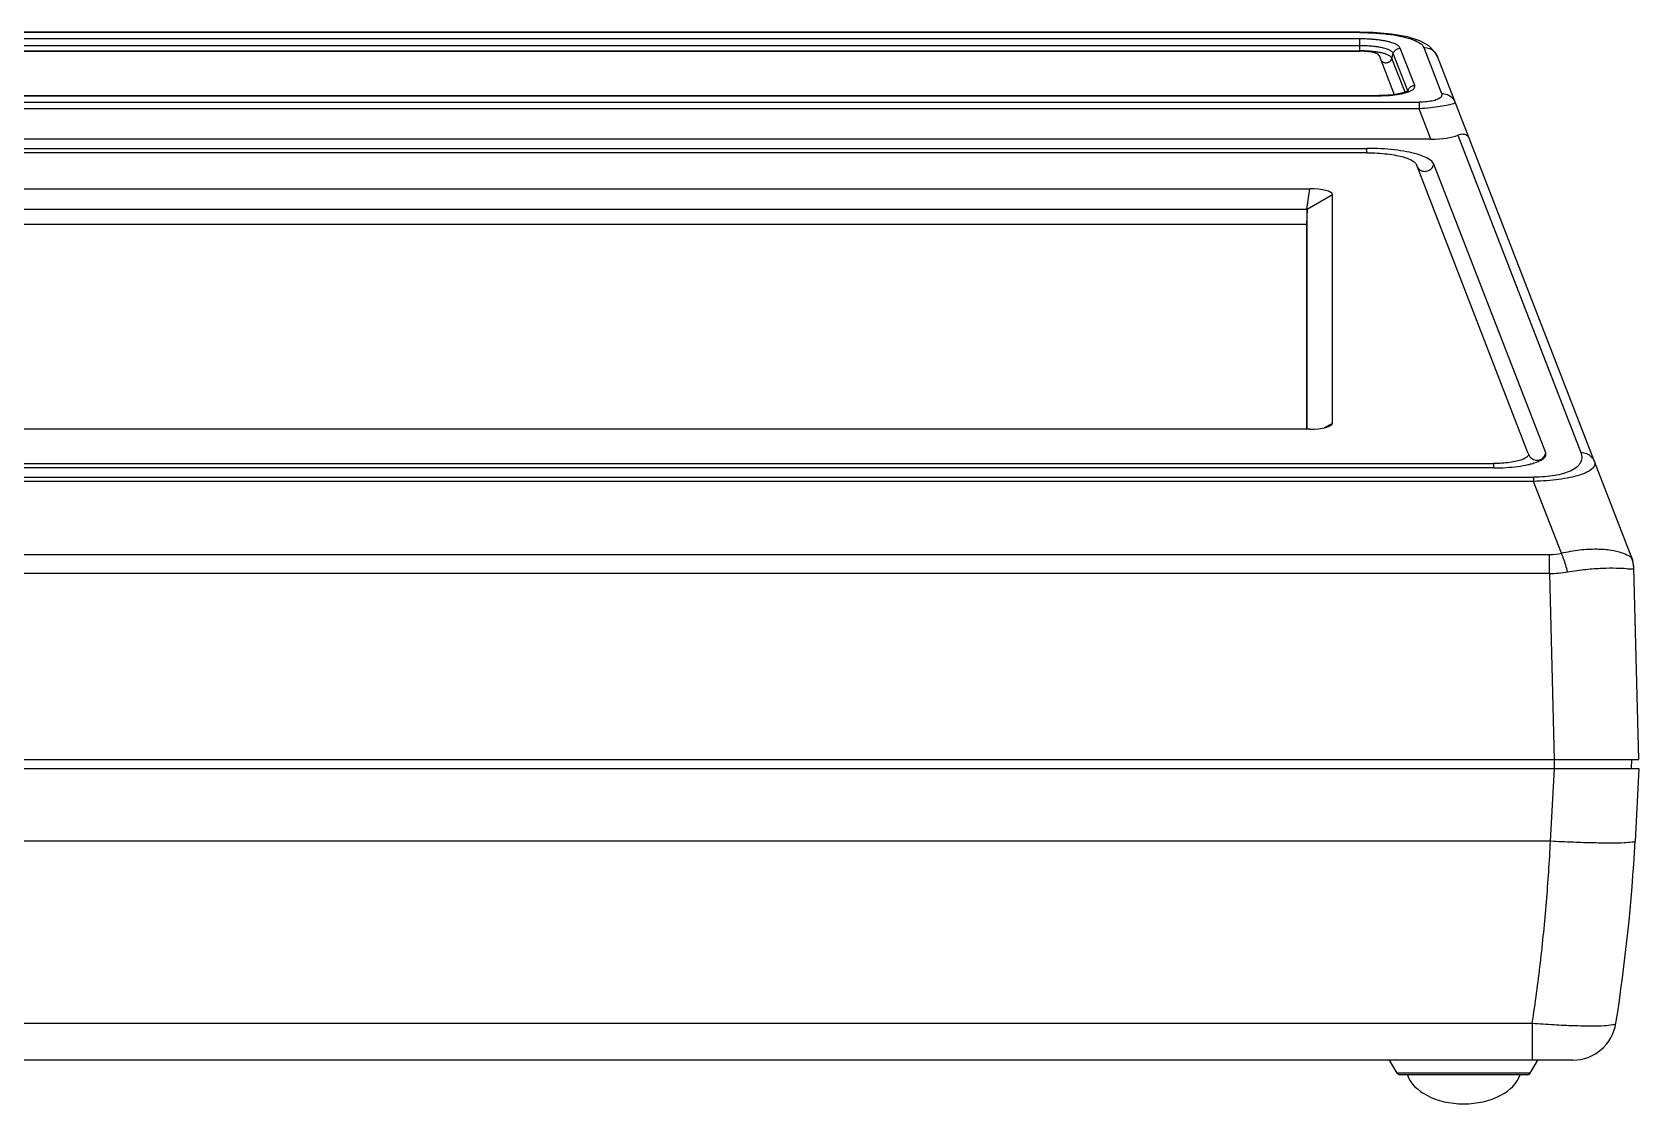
# Model space of a CAD drawing. Header units: inches. Extents: x -219 to 252, y -99 to 210.
# Drawn here: x -161 to -102.7, y 42.2 to 81.1 of the extents above; entities that cross this region are included whole.
import ezdxf

# ---------------------------------------------------------------- set-up
doc = ezdxf.new("R2010")
doc.units = ezdxf.units.IN
doc.header["$MEASUREMENT"] = 0
doc.layers.add('02___PRT_ALL_AXES', color=7, linetype='Continuous')

# ---------------------------------------------------------------- blocks, each defined once
blk = doc.blocks.new('block 1625')
at = {"color": 7, "lineweight": 25, "true_color": 0xffffff}
blk.add_lwpolyline([(-106.638, 43.285), (-106.691, 43.271)], dxfattribs=at)
blk = doc.blocks.new('block 1628')
at = {"color": 7, "lineweight": 25, "true_color": 0xffffff}
blk.add_lwpolyline([(-106.691, 43.271), (-111.334, 43.271)], dxfattribs=at)
blk = doc.blocks.new('block 1630')
at = {"color": 7, "lineweight": 25, "true_color": 0xffffff}
blk.add_lwpolyline([(-106.599, 43.324), (-111.426, 43.324)], dxfattribs=at)
blk = doc.blocks.new('block 1632')
at = {"color": 7, "lineweight": 25, "true_color": 0xffffff}
blk.add_lwpolyline([(-105.06, 43.8), (-105.059, 43.8)], dxfattribs=at)
blk = doc.blocks.new('block 1633')
at = {"color": 7, "lineweight": 25, "true_color": 0xffffff}
blk.add_lwpolyline([(-105.059, 43.8), (-206.162, 43.8)], dxfattribs=at)
blk = doc.blocks.new('block 1634')
at = {"color": 7, "lineweight": 25, "true_color": 0xffffff}
blk.add_lwpolyline([(-204.697, 45.141), (-106.524, 45.141)], dxfattribs=at)
blk = doc.blocks.new('block 1637')
at = {"color": 7, "lineweight": 25, "true_color": 0xffffff}
blk.add_lwpolyline([(-105.864, 51.743), (-205.357, 51.743)], dxfattribs=at)
blk = doc.blocks.new('block 1640')
at = {"color": 7, "lineweight": 25, "true_color": 0xffffff}
blk.add_lwpolyline([(-208.563, 54.391), (-102.658, 54.391)], dxfattribs=at)
blk = doc.blocks.new('block 1641')
at = {"color": 7, "lineweight": 25, "true_color": 0xffffff}
blk.add_lwpolyline([(-208.563, 54.708), (-102.658, 54.708)], dxfattribs=at)
blk = doc.blocks.new('block 1642')
at = {"color": 7, "lineweight": 25, "true_color": 0xffffff}
blk.add_lwpolyline([(-105.905, 61.463), (-205.316, 61.463)], dxfattribs=at)
blk = doc.blocks.new('block 1643')
at = {"color": 7, "lineweight": 25, "true_color": 0xffffff}
blk.add_lwpolyline([(-111.108, 78.943), (-111.303, 78.888), (-111.59, 78.841)], dxfattribs=at)
blk = doc.blocks.new('block 1644')
at = {"color": 7, "lineweight": 25, "true_color": 0xffffff}
blk.add_lwpolyline([(-205.316, 62.148), (-105.905, 62.148)], dxfattribs=at)
blk = doc.blocks.new('block 1645')
at = {"color": 7, "lineweight": 25, "true_color": 0xffffff}
blk.add_lwpolyline([(-106.48, 64.805), (-204.741, 64.805)], dxfattribs=at)
blk = doc.blocks.new('block 1646')
at = {"color": 7, "lineweight": 25, "true_color": 0xffffff}
blk.add_lwpolyline([(-204.741, 64.96), (-106.48, 64.96)], dxfattribs=at)
blk = doc.blocks.new('block 1647')
at = {"color": 7, "lineweight": 25, "true_color": 0xffffff}
blk.add_lwpolyline([(-107.933, 65.295), (-203.288, 65.295)], dxfattribs=at)
blk = doc.blocks.new('block 1648')
at = {"color": 7, "lineweight": 25, "true_color": 0xffffff}
blk.add_lwpolyline([(-203.288, 65.456), (-107.933, 65.456)], dxfattribs=at)
blk = doc.blocks.new('block 1649')
at = {"color": 7, "lineweight": 25, "true_color": 0xffffff}
blk.add_lwpolyline([(-114.599, 66.704), (-196.622, 66.704)], dxfattribs=at)
blk = doc.blocks.new('block 1651')
at = {"color": 7, "lineweight": 25, "true_color": 0xffffff}
blk.add_lwpolyline([(-111.59, 78.841), (-111.946, 78.816)], dxfattribs=at)
blk = doc.blocks.new('block 1652')
at = {"color": 7, "lineweight": 25, "true_color": 0xffffff}
blk.add_lwpolyline([(-114.714, 74.133), (-196.507, 74.133)], dxfattribs=at)
blk = doc.blocks.new('block 1653')
at = {"color": 7, "lineweight": 25, "true_color": 0xffffff}
blk.add_lwpolyline([(-196.526, 74.685), (-114.696, 74.685)], dxfattribs=at)
blk = doc.blocks.new('block 1654')
at = {"color": 7, "lineweight": 25, "true_color": 0xffffff}
blk.add_lwpolyline([(-196.622, 75.43), (-114.599, 75.43)], dxfattribs=at)
blk = doc.blocks.new('block 1655')
at = {"color": 7, "lineweight": 25, "true_color": 0xffffff}
blk.add_lwpolyline([(-112.523, 76.734), (-198.698, 76.734)], dxfattribs=at)
blk = doc.blocks.new('block 1656')
at = {"color": 7, "lineweight": 25, "true_color": 0xffffff}
blk.add_lwpolyline([(-198.698, 76.895), (-112.523, 76.895)], dxfattribs=at)
blk = doc.blocks.new('block 1658')
at = {"color": 7, "lineweight": 25, "true_color": 0xffffff}
blk.add_lwpolyline([(-111.015, 78.989), (-111.02, 78.986), (-111.108, 78.943)], dxfattribs=at)
blk = doc.blocks.new('block 1659')
at = {"color": 7, "lineweight": 25, "true_color": 0xffffff}
blk.add_lwpolyline([(-114.696, 74.683), (-113.778, 75.222)], dxfattribs=at)
blk = doc.blocks.new('block 1660')
at = {"color": 7, "lineweight": 25, "true_color": 0xffffff}
blk.add_lwpolyline([(-111.946, 78.816), (-112.097, 78.813)], dxfattribs=at)
blk = doc.blocks.new('block 1661')
at = {"color": 7, "lineweight": 25, "true_color": 0xffffff}
blk.add_lwpolyline([(-110.2, 77.23), (-201.021, 77.23)], dxfattribs=at)
blk = doc.blocks.new('block 1662')
at = {"color": 7, "lineweight": 25, "true_color": 0xffffff}
blk.add_lwpolyline([(-110.625, 78.328), (-200.596, 78.328)], dxfattribs=at)
blk = doc.blocks.new('block 1663')
at = {"color": 7, "lineweight": 25, "true_color": 0xffffff}
blk.add_lwpolyline([(-200.596, 78.575), (-110.625, 78.575)], dxfattribs=at)
blk = doc.blocks.new('block 1664')
at = {"color": 7, "lineweight": 25, "true_color": 0xffffff}
blk.add_lwpolyline([(-199.124, 78.805), (-112.097, 78.805)], dxfattribs=at)
blk = doc.blocks.new('block 1665')
at = {"color": 7, "lineweight": 25, "true_color": 0xffffff}
blk.add_lwpolyline([(-199.124, 78.813), (-112.097, 78.813)], dxfattribs=at)
blk = doc.blocks.new('block 1666')
at = {"color": 7, "lineweight": 25, "true_color": 0xffffff}
blk.add_lwpolyline([(-198.442, 80.42), (-112.779, 80.42)], dxfattribs=at)
blk = doc.blocks.new('block 1667')
at = {"color": 7, "lineweight": 25, "true_color": 0xffffff}
blk.add_lwpolyline([(-198.442, 80.433), (-112.779, 80.433)], dxfattribs=at)
blk = doc.blocks.new('block 1668')
at = {"color": 7, "lineweight": 25, "true_color": 0xffffff}
blk.add_lwpolyline([(-112.779, 80.619), (-198.442, 80.619)], dxfattribs=at)
blk = doc.blocks.new('block 1669')
at = {"color": 7, "lineweight": 25, "true_color": 0xffffff}
blk.add_lwpolyline([(-112.779, 80.869), (-198.442, 80.869)], dxfattribs=at)
blk = doc.blocks.new('block 1671')
at = {"color": 7, "lineweight": 25, "true_color": 0xffffff}
blk.add_lwpolyline([(-111.426, 43.324), (-111.387, 43.285)], dxfattribs=at)
blk = doc.blocks.new('block 1672')
at = {"color": 7, "lineweight": 25, "true_color": 0xffffff}
blk.add_lwpolyline([(-113.778, 66.911), (-114.077, 66.753)], dxfattribs=at)
blk = doc.blocks.new('block 1674')
at = {"color": 7, "lineweight": 25, "true_color": 0xffffff}
blk.add_lwpolyline([(-112.779, 81.098), (-198.442, 81.098)], dxfattribs=at)
blk = doc.blocks.new('block 1675')
at = {"color": 7, "lineweight": 25, "true_color": 0xffffff}
blk.add_lwpolyline([(-112.779, 81.115), (-198.442, 81.115)], dxfattribs=at)
blk = doc.blocks.new('block 1676')
at = {"color": 7, "lineweight": 25, "true_color": 0xffffff}
blk.add_lwpolyline([(-111.426, 43.324), (-111.701, 43.8)], dxfattribs=at)
blk = doc.blocks.new('block 1677')
at = {"color": 7, "lineweight": 25, "true_color": 0xffffff}
blk.add_lwpolyline([(-110.6, 80.797), (-111.048, 80.94), (-111.63, 81.046), (-112.301, 81.104), (-112.779, 81.115)], dxfattribs=at)
blk = doc.blocks.new('block 1678')
at = {"color": 7, "lineweight": 25, "true_color": 0xffffff}
blk.add_lwpolyline([(-111.62, 80.163), (-111.569, 80.337)], dxfattribs=at)
blk = doc.blocks.new('block 1679')
at = {"color": 7, "lineweight": 25, "true_color": 0xffffff}
blk.add_lwpolyline([(-110.277, 80.619), (-110.6, 80.797)], dxfattribs=at)
blk = doc.blocks.new('block 1680')
at = {"color": 7, "lineweight": 25, "true_color": 0xffffff}
blk.add_lwpolyline([(-114.714, 74.133), (-114.714, 66.704)], dxfattribs=at)
blk = doc.blocks.new('block 1681')
at = {"color": 7, "lineweight": 25, "true_color": 0xffffff}
blk.add_lwpolyline([(-114.696, 66.704), (-114.696, 74.683)], dxfattribs=at)
blk = doc.blocks.new('block 1682')
at = {"color": 7, "lineweight": 25, "true_color": 0xffffff}
blk.add_lwpolyline([(-113.778, 66.911), (-113.778, 75.222)], dxfattribs=at)
blk = doc.blocks.new('block 1683')
at = {"color": 7, "lineweight": 25, "true_color": 0xffffff}
blk.add_lwpolyline([(-114.696, 74.685), (-114.714, 74.133)], dxfattribs=at)
blk = doc.blocks.new('block 1684')
at = {"color": 7, "lineweight": 25, "true_color": 0xffffff}
blk.add_lwpolyline([(-114.704, 74.685), (-114.599, 75.43)], dxfattribs=at)
blk = doc.blocks.new('block 1685')
at = {"color": 7, "lineweight": 25, "true_color": 0xffffff}
blk.add_lwpolyline([(-112.779, 80.433), (-112.779, 80.619)], dxfattribs=at)
blk = doc.blocks.new('block 1686')
at = {"color": 7, "lineweight": 25, "true_color": 0xffffff}
blk.add_lwpolyline([(-112.779, 80.619), (-112.779, 80.869)], dxfattribs=at)
blk = doc.blocks.new('block 1687')
at = {"color": 7, "lineweight": 25, "true_color": 0xffffff}
blk.add_lwpolyline([(-112.523, 76.734), (-112.523, 76.895)], dxfattribs=at)
blk = doc.blocks.new('block 1688')
at = {"color": 7, "lineweight": 25, "true_color": 0xffffff}
blk.add_lwpolyline([(-110.625, 78.575), (-110.625, 78.328)], dxfattribs=at)
blk = doc.blocks.new('block 1689')
at = {"color": 7, "lineweight": 25, "true_color": 0xffffff}
blk.add_lwpolyline([(-112.779, 81.098), (-112.779, 81.115)], dxfattribs=at)
blk = doc.blocks.new('block 1690')
at = {"color": 7, "lineweight": 25, "true_color": 0xffffff}
blk.add_lwpolyline([(-112.097, 78.813), (-112.097, 78.805)], dxfattribs=at)
blk = doc.blocks.new('block 1691')
at = {"color": 7, "lineweight": 25, "true_color": 0xffffff}
blk.add_lwpolyline([(-105.471, 62.202), (-106.48, 64.805)], dxfattribs=at)
blk = doc.blocks.new('block 1692')
at = {"color": 7, "lineweight": 25, "true_color": 0xffffff}
blk.add_lwpolyline([(-106.669, 65.825), (-110.732, 76.309)], dxfattribs=at)
blk = doc.blocks.new('block 1693')
at = {"color": 7, "lineweight": 25, "true_color": 0xffffff}
blk.add_lwpolyline([(-111.547, 78.902), (-112.071, 80.254)], dxfattribs=at)
blk = doc.blocks.new('block 1694')
at = {"color": 7, "lineweight": 25, "true_color": 0xffffff}
blk.add_lwpolyline([(-111.143, 78.933), (-111.62, 80.163)], dxfattribs=at)
blk = doc.blocks.new('block 1695')
at = {"color": 7, "lineweight": 25, "true_color": 0xffffff}
blk.add_lwpolyline([(-106.037, 65.841), (-110.1, 76.324)], dxfattribs=at)
blk = doc.blocks.new('block 1696')
at = {"color": 7, "lineweight": 25, "true_color": 0xffffff}
blk.add_lwpolyline([(-111.045, 78.985), (-111.569, 80.337)], dxfattribs=at)
blk = doc.blocks.new('block 1697')
at = {"color": 7, "lineweight": 25, "true_color": 0xffffff}
blk.add_lwpolyline([(-111.546, 78.899), (-111.547, 78.902)], dxfattribs=at)
blk = doc.blocks.new('block 1698')
at = {"color": 7, "lineweight": 25, "true_color": 0xffffff}
blk.add_lwpolyline([(-106.029, 65.769), (-106.037, 65.841)], dxfattribs=at)
blk = doc.blocks.new('block 1699')
at = {"color": 7, "lineweight": 25, "true_color": 0xffffff}
blk.add_lwpolyline([(-105.905, 61.463), (-105.729, 54.708)], dxfattribs=at)
blk = doc.blocks.new('block 1700')
at = {"color": 7, "lineweight": 25, "true_color": 0xffffff}
blk.add_lwpolyline([(-107.933, 65.456), (-107.933, 65.283)], dxfattribs=at)
blk = doc.blocks.new('block 1701')
at = {"color": 7, "lineweight": 25, "true_color": 0xffffff}
blk.add_lwpolyline([(-106.524, 45.141), (-106.524, 43.8)], dxfattribs=at)
blk = doc.blocks.new('block 1702')
at = {"color": 7, "lineweight": 25, "true_color": 0xffffff}
blk.add_lwpolyline([(-106.48, 64.96), (-106.48, 64.805)], dxfattribs=at)
blk = doc.blocks.new('block 1703')
at = {"color": 7, "lineweight": 25, "true_color": 0xffffff}
blk.add_lwpolyline([(-105.905, 61.463), (-105.905, 62.148)], dxfattribs=at)
blk = doc.blocks.new('block 1704')
at = {"color": 7, "lineweight": 25, "true_color": 0xffffff}
blk.add_lwpolyline([(-105.73, 54.708), (-105.73, 54.391)], dxfattribs=at)
blk = doc.blocks.new('block 1705')
at = {"color": 7, "lineweight": 25, "true_color": 0xffffff}
blk.add_lwpolyline([(-105.864, 51.743), (-105.725, 54.391)], dxfattribs=at)
blk = doc.blocks.new('block 1706')
at = {"color": 7, "lineweight": 25, "true_color": 0xffffff}
blk.add_lwpolyline([(-106.599, 43.324), (-106.638, 43.285)], dxfattribs=at)
blk = doc.blocks.new('block 1707')
at = {"color": 7, "lineweight": 25, "true_color": 0xffffff}
blk.add_lwpolyline([(-109.969, 80.235), (-110.045, 80.38), (-110.277, 80.619)], dxfattribs=at)
blk = doc.blocks.new('block 1708')
at = {"color": 7, "lineweight": 25, "true_color": 0xffffff}
blk.add_lwpolyline([(-110.792, 79.177), (-111.316, 80.529)], dxfattribs=at)
blk = doc.blocks.new('block 1709')
at = {"color": 7, "lineweight": 25, "true_color": 0xffffff}
blk.add_lwpolyline([(-110.461, 80.552), (-109.814, 78.884)], dxfattribs=at)
blk = doc.blocks.new('block 1710')
at = {"color": 7, "lineweight": 25, "true_color": 0xffffff}
blk.add_lwpolyline([(-109.227, 77.37), (-104.764, 65.854)], dxfattribs=at)
blk = doc.blocks.new('block 1711')
at = {"color": 7, "lineweight": 25, "true_color": 0xffffff}
blk.add_lwpolyline([(-102.912, 62.028), (-109.969, 80.235)], dxfattribs=at)
blk = doc.blocks.new('block 1712')
at = {"color": 7, "lineweight": 25, "true_color": 0xffffff}
blk.add_lwpolyline([(-110.2, 77.23), (-110.625, 78.328)], dxfattribs=at)
blk = doc.blocks.new('block 1713')
at = {"color": 7, "lineweight": 25, "true_color": 0xffffff}
blk.add_lwpolyline([(-106.669, 65.825), (-106.664, 65.808)], dxfattribs=at)
blk = doc.blocks.new('block 1714')
at = {"color": 7, "lineweight": 25, "true_color": 0xffffff}
blk.add_lwpolyline([(-102.658, 54.708), (-102.841, 61.673)], dxfattribs=at)
blk = doc.blocks.new('block 1715')
at = {"color": 7, "lineweight": 25, "true_color": 0xffffff}
blk.add_lwpolyline([(-102.924, 54.708), (-102.935, 54.391)], dxfattribs=at)
blk = doc.blocks.new('block 1716')
at = {"color": 7, "lineweight": 25, "true_color": 0xffffff}
blk.add_lwpolyline([(-102.658, 54.391), (-102.797, 51.743)], dxfattribs=at)
blk = doc.blocks.new('block 1717')
at = {"color": 7, "lineweight": 25, "true_color": 0xffffff}
blk.add_lwpolyline([(-103.49, 45.14), (-103.49, 45.14)], dxfattribs=at)
blk = doc.blocks.new('block 1718')
at = {"color": 7, "lineweight": 25, "true_color": 0xffffff}
blk.add_lwpolyline([(-103.49, 45.14), (-103.49, 45.14)], dxfattribs=at)
blk = doc.blocks.new('block 1719')
at = {"color": 7, "lineweight": 25, "true_color": 0xffffff}
blk.add_lwpolyline([(-106.599, 43.324), (-106.324, 43.8)], dxfattribs=at)
blk = doc.blocks.new('block 2550')
at = {"color": 7, "lineweight": 25, "true_color": 0xffffff}
blk.add_open_spline([(-103.491, 45.141), (-103.145, 47.328), (-102.913, 49.532), (-102.797, 51.743)], degree=3, dxfattribs=at)
blk = doc.blocks.new('block 2560')
at = {"color": 7, "lineweight": 25, "true_color": 0xffffff}
blk.add_open_spline([(-105.059, 43.8), (-104.278, 43.8), (-103.613, 44.369), (-103.491, 45.141)], degree=3, dxfattribs=at)
blk = doc.blocks.new('block 2561')
at = {"color": 7, "lineweight": 25, "true_color": 0xffffff}
blk.add_open_spline([(-105.06, 43.8), (-104.278, 43.8), (-103.613, 44.368), (-103.49, 45.14)], degree=3, dxfattribs=at)
blk = doc.blocks.new('block 2562')
at = {"color": 7, "lineweight": 25, "true_color": 0xffffff}
blk.add_open_spline([(-102.841, 61.673), (-102.844, 61.795), (-102.868, 61.915), (-102.912, 62.028)], degree=3, dxfattribs=at)
blk = doc.blocks.new('block 2563')
at = {"color": 7, "lineweight": 25, "true_color": 0xffffff}
blk.add_open_spline([(-102.885, 61.928), (-102.895, 61.961), (-102.907, 61.993), (-102.92, 62.025)], degree=3, dxfattribs=at)
blk = doc.blocks.new('block 2564')
at = {"color": 7, "lineweight": 25, "true_color": 0xffffff}
blk.add_open_spline([(-102.92, 62.025), (-102.925, 62.037), (-102.93, 62.048), (-102.935, 62.059)], degree=3, dxfattribs=at)
blk = doc.blocks.new('block 2565')
at = {"color": 7, "lineweight": 25, "true_color": 0xffffff}
blk.add_open_spline([(-102.853, 61.792), (-102.861, 61.838), (-102.872, 61.884), (-102.885, 61.928)], degree=3, dxfattribs=at)
blk = doc.blocks.new('block 2566')
at = {"color": 7, "lineweight": 25, "true_color": 0xffffff}
blk.add_open_spline([(-102.84, 61.653), (-102.842, 61.699), (-102.846, 61.746), (-102.853, 61.792)], degree=3, dxfattribs=at)
blk = doc.blocks.new('block 2567')
at = {"color": 7, "lineweight": 25, "true_color": 0xffffff}
blk.add_open_spline([(-111.426, 43.324), (-111.407, 43.291), (-111.372, 43.271), (-111.334, 43.271)], degree=3, dxfattribs=at)
blk = doc.blocks.new('block 2568')
at = {"color": 7, "lineweight": 25, "true_color": 0xffffff}
blk.add_open_spline([(-106.691, 43.271), (-106.653, 43.271), (-106.618, 43.291), (-106.599, 43.324)], degree=3, dxfattribs=at)
blk = doc.blocks.new('block 2569')
at = {"color": 7, "lineweight": 25, "true_color": 0xffffff}
blk.add_open_spline([(-112.097, 78.805), (-111.967, 78.805), (-111.836, 78.81), (-111.707, 78.82)], degree=3, dxfattribs=at)
blk = doc.blocks.new('block 2570')
at = {"color": 7, "lineweight": 25, "true_color": 0xffffff}
blk.add_open_spline([(-111.707, 78.82), (-111.65, 78.825), (-111.594, 78.83), (-111.538, 78.837)], degree=3, dxfattribs=at)
blk = doc.blocks.new('block 2571')
at = {"color": 7, "lineweight": 25, "true_color": 0xffffff}
blk.add_open_spline([(-105.905, 61.463), (-105.683, 61.465), (-105.462, 61.484), (-105.242, 61.522)], degree=3, dxfattribs=at)
blk = doc.blocks.new('block 2572')
at = {"color": 7, "lineweight": 25, "true_color": 0xffffff}
blk.add_open_spline([(-111.538, 78.837), (-111.532, 78.838), (-111.525, 78.838), (-111.519, 78.839)], degree=3, dxfattribs=at)
blk = doc.blocks.new('block 2573')
at = {"color": 7, "lineweight": 25, "true_color": 0xffffff}
blk.add_open_spline([(-105.905, 62.148), (-105.759, 62.148), (-105.613, 62.166), (-105.471, 62.202)], degree=3, dxfattribs=at)
blk = doc.blocks.new('block 2790')
at = {"color": 7, "lineweight": 25, "true_color": 0xffffff}
blk.add_open_spline([(-106.524, 45.141), (-106.414, 45.87), (-106.317, 46.601), (-106.231, 47.333), (-106.145, 48.066), (-106.072, 48.8), (-106.011, 49.536), (-105.95, 50.271), (-105.901, 51.007), (-105.864, 51.743)], degree=3, knots=[0, 0, 0, 0, 1, 1, 1, 2, 2, 2, 3, 3, 3, 3], dxfattribs=at)
blk = doc.blocks.new('block 2792')
at = {"color": 7, "lineweight": 25, "true_color": 0xffffff}
blk.add_open_spline([(-104.39, 45.045), (-104.229, 45.045), (-104.058, 45.045), (-103.908, 45.056), (-103.813, 45.063), (-103.726, 45.075), (-103.601, 45.088), (-103.552, 45.094), (-103.496, 45.1), (-103.49, 45.14)], degree=3, knots=[0, 0, 0, 0, 1, 1, 1, 2, 2, 2, 3, 3, 3, 3], dxfattribs=at)
blk = doc.blocks.new('block 2793')
at = {"color": 7, "lineweight": 25, "true_color": 0xffffff}
blk.add_open_spline([(-106.524, 45.14), (-106.264, 45.12), (-106.003, 45.103), (-105.742, 45.088), (-105.499, 45.075), (-105.257, 45.064), (-105.014, 45.056), (-104.806, 45.049), (-104.598, 45.045), (-104.39, 45.045)], degree=3, knots=[0, 0, 0, 0, 1, 1, 1, 2, 2, 2, 3, 3, 3, 3], dxfattribs=at)
blk = doc.blocks.new('block 2794')
at = {"color": 7, "lineweight": 25, "true_color": 0xffffff}
blk.add_open_spline([(-102.797, 51.743), (-102.799, 51.706), (-102.855, 51.707), (-102.903, 51.707), (-103.03, 51.706), (-103.108, 51.693), (-103.196, 51.685), (-103.337, 51.673), (-103.505, 51.675), (-103.666, 51.677), (-103.876, 51.679), (-104.075, 51.68), (-104.279, 51.683)], degree=3, knots=[0, 0, 0, 0, 1, 1, 1, 2, 2, 2, 3, 3, 3, 4, 4, 4, 4], dxfattribs=at)
blk = doc.blocks.new('block 2795')
at = {"color": 7, "lineweight": 25, "true_color": 0xffffff}
blk.add_lwpolyline([(-104.279, 51.683), (-104.296, 51.684)], dxfattribs=at)
blk = doc.blocks.new('block 2796')
at = {"color": 7, "lineweight": 25, "true_color": 0xffffff}
blk.add_open_spline([(-104.296, 51.684), (-104.545, 51.688), (-104.795, 51.696), (-105.044, 51.706), (-105.317, 51.717), (-105.591, 51.729), (-105.864, 51.743)], degree=3, knots=[0, 0, 0, 0, 1, 1, 1, 2, 2, 2, 2], dxfattribs=at)
blk = doc.blocks.new('block 2797')
at = {"color": 7, "lineweight": 25, "true_color": 0xffffff}
blk.add_open_spline([(-107.933, 65.295), (-107.781, 65.295), (-107.629, 65.3), (-107.478, 65.31), (-107.334, 65.319), (-107.19, 65.333), (-107.047, 65.352), (-106.921, 65.369), (-106.795, 65.391), (-106.671, 65.42), (-106.633, 65.428), (-106.596, 65.437), (-106.559, 65.447)], degree=3, knots=[0, 0, 0, 0, 1, 1, 1, 2, 2, 2, 3, 3, 3, 4, 4, 4, 4], dxfattribs=at)
blk = doc.blocks.new('block 2798')
at = {"color": 7, "lineweight": 25, "true_color": 0xffffff}
blk.add_open_spline([(-106.559, 65.447), (-106.495, 65.465), (-106.431, 65.484), (-106.369, 65.508)], degree=3, dxfattribs=at)
blk = doc.blocks.new('block 2799')
at = {"color": 7, "lineweight": 25, "true_color": 0xffffff}
blk.add_open_spline([(-106.369, 65.508), (-106.296, 65.535), (-106.224, 65.569), (-106.157, 65.611)], degree=3, dxfattribs=at)
blk = doc.blocks.new('block 2800')
at = {"color": 7, "lineweight": 25, "true_color": 0xffffff}
blk.add_open_spline([(-106.157, 65.611), (-106.113, 65.64), (-106.067, 65.676), (-106.045, 65.724), (-106.038, 65.738), (-106.033, 65.754), (-106.031, 65.769)], degree=3, knots=[0, 0, 0, 0, 1, 1, 1, 2, 2, 2, 2], dxfattribs=at)
blk = doc.blocks.new('block 2805')
at = {"color": 7, "lineweight": 25, "true_color": 0xffffff}
blk.add_open_spline([(-112.523, 76.734), (-112.397, 76.734), (-112.27, 76.731), (-112.144, 76.724), (-112.023, 76.717), (-111.902, 76.706), (-111.782, 76.692), (-111.672, 76.679), (-111.563, 76.663), (-111.455, 76.642), (-111.361, 76.624), (-111.269, 76.602), (-111.177, 76.575), (-111.103, 76.553), (-111.03, 76.527), (-110.96, 76.495), (-110.907, 76.471), (-110.855, 76.443), (-110.809, 76.405), (-110.777, 76.379), (-110.747, 76.347), (-110.732, 76.309)], degree=3, knots=[0, 0, 0, 0, 1, 1, 1, 2, 2, 2, 3, 3, 3, 4, 4, 4, 5, 5, 5, 6, 6, 6, 7, 7, 7, 7], dxfattribs=at)
blk = doc.blocks.new('block 2808')
at = {"color": 7, "lineweight": 25, "true_color": 0xffffff}
blk.add_open_spline([(-112.071, 80.254), (-112.08, 80.276), (-112.098, 80.294), (-112.119, 80.309), (-112.149, 80.331), (-112.182, 80.344), (-112.216, 80.356), (-112.264, 80.372), (-112.314, 80.383), (-112.364, 80.391), (-112.428, 80.402), (-112.491, 80.409), (-112.555, 80.413), (-112.63, 80.418), (-112.705, 80.42), (-112.779, 80.42)], degree=3, knots=[0, 0, 0, 0, 1, 1, 1, 2, 2, 2, 3, 3, 3, 4, 4, 4, 5, 5, 5, 5], dxfattribs=at)
blk = doc.blocks.new('block 2809')
at = {"color": 7, "lineweight": 25, "true_color": 0xffffff}
blk.add_open_spline([(-104.764, 65.854), (-104.74, 65.792), (-104.726, 65.725), (-104.73, 65.658), (-104.734, 65.597), (-104.752, 65.537), (-104.781, 65.483), (-104.814, 65.423), (-104.861, 65.371), (-104.913, 65.327), (-104.976, 65.274), (-105.047, 65.231), (-105.12, 65.195), (-105.209, 65.152), (-105.301, 65.118), (-105.396, 65.091), (-105.502, 65.06), (-105.611, 65.036), (-105.72, 65.018), (-105.839, 64.998), (-105.96, 64.984), (-106.08, 64.975), (-106.213, 64.965), (-106.347, 64.96), (-106.48, 64.96)], degree=3, knots=[0, 0, 0, 0, 1, 1, 1, 2, 2, 2, 3, 3, 3, 4, 4, 4, 5, 5, 5, 6, 6, 6, 7, 7, 7, 8, 8, 8, 8], dxfattribs=at)
blk = doc.blocks.new('block 2811')
at = {"color": 7, "lineweight": 25, "true_color": 0xffffff}
blk.add_open_spline([(-111.962, 80.043), (-111.925, 80.017), (-111.877, 80.003), (-111.831, 80.004)], degree=3, dxfattribs=at)
blk = doc.blocks.new('block 2812')
at = {"color": 7, "lineweight": 25, "true_color": 0xffffff}
blk.add_open_spline([(-111.831, 80.004), (-111.784, 80.005), (-111.737, 80.021), (-111.699, 80.05), (-111.661, 80.078), (-111.633, 80.119), (-111.62, 80.163)], degree=3, knots=[0, 0, 0, 0, 1, 1, 1, 2, 2, 2, 2], dxfattribs=at)
blk = doc.blocks.new('block 2813')
at = {"color": 7, "lineweight": 25, "true_color": 0xffffff}
blk.add_open_spline([(-110.707, 76.233), (-110.693, 76.205), (-110.675, 76.179), (-110.654, 76.157), (-110.614, 76.115), (-110.56, 76.084), (-110.504, 76.07)], degree=3, knots=[0, 0, 0, 0, 1, 1, 1, 2, 2, 2, 2], dxfattribs=at)
blk = doc.blocks.new('block 2814')
at = {"color": 7, "lineweight": 25, "true_color": 0xffffff}
blk.add_open_spline([(-110.504, 76.07), (-110.447, 76.056), (-110.385, 76.057), (-110.328, 76.074), (-110.27, 76.092), (-110.218, 76.124), (-110.178, 76.169), (-110.138, 76.212), (-110.11, 76.267), (-110.1, 76.324)], degree=3, knots=[0, 0, 0, 0, 1, 1, 1, 2, 2, 2, 3, 3, 3, 3], dxfattribs=at)
blk = doc.blocks.new('block 2815')
at = {"color": 7, "lineweight": 25, "true_color": 0xffffff}
blk.add_open_spline([(-106.665, 65.808), (-106.661, 65.787), (-106.665, 65.765), (-106.674, 65.745), (-106.69, 65.713), (-106.72, 65.688), (-106.75, 65.669)], degree=3, knots=[0, 0, 0, 0, 1, 1, 1, 2, 2, 2, 2], dxfattribs=at)
blk = doc.blocks.new('block 2816')
at = {"color": 7, "lineweight": 25, "true_color": 0xffffff}
blk.add_open_spline([(-106.75, 65.669), (-106.794, 65.64), (-106.842, 65.618), (-106.891, 65.599), (-106.957, 65.575), (-107.024, 65.556), (-107.092, 65.54), (-107.175, 65.521), (-107.258, 65.506), (-107.342, 65.495), (-107.437, 65.481), (-107.533, 65.472), (-107.629, 65.466), (-107.73, 65.459), (-107.832, 65.456), (-107.933, 65.456)], degree=3, knots=[0, 0, 0, 0, 1, 1, 1, 2, 2, 2, 3, 3, 3, 4, 4, 4, 5, 5, 5, 5], dxfattribs=at)
blk = doc.blocks.new('block 2817')
at = {"color": 7, "lineweight": 25, "true_color": 0xffffff}
blk.add_open_spline([(-106.654, 65.773), (-106.64, 65.736), (-106.618, 65.702), (-106.591, 65.674)], degree=3, dxfattribs=at)
blk = doc.blocks.new('block 2818')
at = {"color": 7, "lineweight": 25, "true_color": 0xffffff}
blk.add_open_spline([(-106.591, 65.674), (-106.551, 65.632), (-106.498, 65.601), (-106.441, 65.587), (-106.383, 65.572), (-106.321, 65.574), (-106.265, 65.591)], degree=3, knots=[0, 0, 0, 0, 1, 1, 1, 2, 2, 2, 2], dxfattribs=at)
blk = doc.blocks.new('block 2819')
at = {"color": 7, "lineweight": 25, "true_color": 0xffffff}
blk.add_open_spline([(-106.265, 65.591), (-106.208, 65.608), (-106.155, 65.641), (-106.115, 65.685), (-106.075, 65.729), (-106.047, 65.784), (-106.037, 65.841)], degree=3, knots=[0, 0, 0, 0, 1, 1, 1, 2, 2, 2, 2], dxfattribs=at)
blk = doc.blocks.new('block 2823')
at = {"color": 7, "lineweight": 25, "true_color": 0xffffff}
blk.add_open_spline([(-108.821, 77.274), (-108.828, 77.293), (-108.839, 77.311), (-108.853, 77.327), (-108.867, 77.343), (-108.884, 77.357), (-108.903, 77.368), (-108.923, 77.38), (-108.946, 77.389), (-108.968, 77.395), (-108.994, 77.402), (-109.02, 77.405), (-109.046, 77.406), (-109.076, 77.406), (-109.105, 77.403), (-109.134, 77.398), (-109.166, 77.392), (-109.197, 77.382), (-109.227, 77.37)], degree=3, knots=[0, 0, 0, 0, 1, 1, 1, 2, 2, 2, 3, 3, 3, 4, 4, 4, 5, 5, 5, 6, 6, 6, 6], dxfattribs=at)
blk = doc.blocks.new('block 2824')
at = {"color": 7, "lineweight": 25, "true_color": 0xffffff}
blk.add_open_spline([(-109.321, 78.563), (-109.311, 78.54), (-109.348, 78.527), (-109.38, 78.517), (-109.464, 78.489), (-109.514, 78.478), (-109.572, 78.466), (-109.658, 78.449), (-109.762, 78.431), (-109.862, 78.416), (-109.983, 78.398), (-110.098, 78.384), (-110.215, 78.37), (-110.351, 78.354), (-110.488, 78.34), (-110.625, 78.328)], degree=3, knots=[0, 0, 0, 0, 1, 1, 1, 2, 2, 2, 3, 3, 3, 4, 4, 4, 5, 5, 5, 5], dxfattribs=at)
blk = doc.blocks.new('block 2833')
at = {"color": 7, "lineweight": 25, "true_color": 0xffffff}
blk.add_open_spline([(-112.779, 81.098), (-112.585, 81.098), (-112.39, 81.092), (-112.196, 81.08), (-112.019, 81.069), (-111.843, 81.052), (-111.667, 81.029), (-111.514, 81.008), (-111.362, 80.982), (-111.212, 80.947), (-111.088, 80.918), (-110.965, 80.883), (-110.847, 80.837), (-110.757, 80.803), (-110.67, 80.763), (-110.59, 80.704), (-110.536, 80.664), (-110.485, 80.614), (-110.461, 80.552)], degree=3, knots=[0, 0, 0, 0, 1, 1, 1, 2, 2, 2, 3, 3, 3, 4, 4, 4, 5, 5, 5, 6, 6, 6, 6], dxfattribs=at)
blk = doc.blocks.new('block 2834')
at = {"color": 7, "lineweight": 25, "true_color": 0xffffff}
blk.add_open_spline([(-109.814, 78.884), (-109.801, 78.851), (-109.807, 78.809), (-109.824, 78.777), (-109.846, 78.736), (-109.888, 78.71), (-109.931, 78.689), (-109.99, 78.66), (-110.051, 78.641), (-110.113, 78.626), (-110.189, 78.608), (-110.268, 78.596), (-110.346, 78.588), (-110.439, 78.579), (-110.532, 78.575), (-110.625, 78.575)], degree=3, knots=[0, 0, 0, 0, 1, 1, 1, 2, 2, 2, 3, 3, 3, 4, 4, 4, 5, 5, 5, 5], dxfattribs=at)
blk = doc.blocks.new('block 2840')
at = {"color": 7, "lineweight": 25, "true_color": 0xffffff}
blk.add_open_spline([(-111.519, 78.839), (-111.462, 78.847), (-111.404, 78.855), (-111.347, 78.865), (-111.25, 78.883), (-111.153, 78.905), (-111.059, 78.936)], degree=3, knots=[0, 0, 0, 0, 1, 1, 1, 2, 2, 2, 2], dxfattribs=at)
blk = doc.blocks.new('block 2841')
at = {"color": 7, "lineweight": 25, "true_color": 0xffffff}
blk.add_open_spline([(-111.059, 78.936), (-110.996, 78.957), (-110.935, 78.982), (-110.876, 79.019), (-110.843, 79.041), (-110.81, 79.066), (-110.795, 79.102)], degree=3, knots=[0, 0, 0, 0, 1, 1, 1, 2, 2, 2, 2], dxfattribs=at)
blk = doc.blocks.new('block 2842')
at = {"color": 7, "lineweight": 25, "true_color": 0xffffff}
blk.add_open_spline([(-110.795, 79.102), (-110.786, 79.125), (-110.783, 79.154), (-110.792, 79.177)], degree=3, dxfattribs=at)
blk = doc.blocks.new('block 2843')
at = {"color": 7, "lineweight": 25, "true_color": 0xffffff}
blk.add_open_spline([(-111.316, 80.529), (-111.321, 80.543), (-111.329, 80.556), (-111.339, 80.569), (-111.349, 80.582), (-111.36, 80.594), (-111.373, 80.605), (-111.387, 80.617), (-111.401, 80.628), (-111.417, 80.639), (-111.434, 80.65), (-111.451, 80.66), (-111.469, 80.669), (-111.491, 80.68), (-111.513, 80.69), (-111.535, 80.7), (-111.564, 80.711), (-111.593, 80.722), (-111.623, 80.732), (-111.661, 80.744), (-111.7, 80.755), (-111.738, 80.765), (-111.785, 80.777), (-111.832, 80.787), (-111.88, 80.796), (-111.932, 80.806), (-111.984, 80.814), (-112.036, 80.822), (-112.087, 80.829), (-112.138, 80.835), (-112.189, 80.84), (-112.236, 80.845), (-112.283, 80.849), (-112.33, 80.853), (-112.373, 80.856), (-112.416, 80.859), (-112.459, 80.861), (-112.498, 80.863), (-112.537, 80.864), (-112.576, 80.866), (-112.612, 80.867), (-112.648, 80.867), (-112.683, 80.868), (-112.715, 80.868), (-112.747, 80.869), (-112.779, 80.869)], degree=3, knots=[0, 0, 0, 0, 1, 1, 1, 2, 2, 2, 3, 3, 3, 4, 4, 4, 5, 5, 5, 6, 6, 6, 7, 7, 7, 8, 8, 8, 9, 9, 9, 10, 10, 10, 11, 11, 11, 12, 12, 12, 13, 13, 13, 14, 14, 14, 15, 15, 15, 15], dxfattribs=at)
blk = doc.blocks.new('block 2853')
at = {"color": 7, "lineweight": 25, "true_color": 0xffffff}
blk.add_open_spline([(-111.569, 80.337), (-111.559, 80.373), (-111.54, 80.406), (-111.516, 80.435), (-111.491, 80.463), (-111.46, 80.487), (-111.426, 80.503), (-111.391, 80.519), (-111.354, 80.528), (-111.316, 80.529)], degree=3, knots=[0, 0, 0, 0, 1, 1, 1, 2, 2, 2, 3, 3, 3, 3], dxfattribs=at)
blk = doc.blocks.new('block 2854')
at = {"color": 7, "lineweight": 25, "true_color": 0xffffff}
blk.add_open_spline([(-111.045, 78.985), (-111.035, 79.021), (-111.016, 79.055), (-110.992, 79.083)], degree=3, dxfattribs=at)
blk = doc.blocks.new('block 2855')
at = {"color": 7, "lineweight": 25, "true_color": 0xffffff}
blk.add_open_spline([(-110.992, 79.083), (-110.967, 79.111), (-110.936, 79.135), (-110.902, 79.151)], degree=3, dxfattribs=at)
blk = doc.blocks.new('block 2856')
at = {"color": 7, "lineweight": 25, "true_color": 0xffffff}
blk.add_open_spline([(-110.902, 79.151), (-110.868, 79.167), (-110.83, 79.176), (-110.792, 79.177)], degree=3, dxfattribs=at)
blk = doc.blocks.new('block 2866')
at = {"color": 7, "lineweight": 25, "true_color": 0xffffff}
blk.add_open_spline([(-105.242, 61.522), (-105.022, 61.56), (-104.801, 61.59), (-104.579, 61.614), (-104.379, 61.635), (-104.178, 61.65), (-103.977, 61.658)], degree=3, knots=[0, 0, 0, 0, 1, 1, 1, 2, 2, 2, 2], dxfattribs=at)
blk = doc.blocks.new('block 2867')
at = {"color": 7, "lineweight": 25, "true_color": 0xffffff}
blk.add_open_spline([(-103.977, 61.658), (-103.81, 61.665), (-103.648, 61.666), (-103.475, 61.663), (-103.349, 61.661), (-103.216, 61.658), (-103.107, 61.644), (-103.046, 61.637), (-102.992, 61.626), (-102.901, 61.628), (-102.872, 61.629), (-102.84, 61.631), (-102.84, 61.653)], degree=3, knots=[0, 0, 0, 0, 1, 1, 1, 2, 2, 2, 3, 3, 3, 4, 4, 4, 4], dxfattribs=at)
blk = doc.blocks.new('block 2868')
at = {"color": 7, "lineweight": 25, "true_color": 0xffffff}
blk.add_open_spline([(-104.27, 65.533), (-104.253, 65.488), (-104.251, 65.436), (-104.266, 65.39), (-104.282, 65.339), (-104.318, 65.295), (-104.359, 65.259), (-104.415, 65.209), (-104.478, 65.171), (-104.544, 65.139), (-104.631, 65.096), (-104.723, 65.062), (-104.815, 65.033), (-104.929, 64.998), (-105.046, 64.969), (-105.163, 64.945), (-105.295, 64.918), (-105.429, 64.896), (-105.563, 64.878), (-105.708, 64.859), (-105.854, 64.844), (-106, 64.832), (-106.16, 64.819), (-106.32, 64.81), (-106.48, 64.805)], degree=3, knots=[0, 0, 0, 0, 1, 1, 1, 2, 2, 2, 3, 3, 3, 4, 4, 4, 5, 5, 5, 6, 6, 6, 7, 7, 7, 8, 8, 8, 8], dxfattribs=at)
blk = doc.blocks.new('block 2869')
at = {"color": 7, "lineweight": 25, "true_color": 0xffffff}
blk.add_open_spline([(-102.935, 62.059), (-102.931, 62.058), (-102.927, 62.054), (-102.923, 62.05), (-102.918, 62.043), (-102.915, 62.036), (-102.912, 62.028)], degree=3, knots=[0, 0, 0, 0, 1, 1, 1, 2, 2, 2, 2], dxfattribs=at)
blk = doc.blocks.new('block 2870')
at = {"color": 7, "lineweight": 25, "true_color": 0xffffff}
blk.add_open_spline([(-105.471, 62.202), (-105.251, 62.255), (-105.027, 62.295), (-104.802, 62.321), (-104.599, 62.344), (-104.394, 62.356), (-104.189, 62.354), (-104.014, 62.352), (-103.84, 62.34), (-103.668, 62.312), (-103.534, 62.291), (-103.402, 62.259), (-103.273, 62.218), (-103.19, 62.192), (-103.107, 62.162), (-103.034, 62.115), (-103.002, 62.095), (-102.971, 62.071), (-102.935, 62.059)], degree=3, knots=[0, 0, 0, 0, 1, 1, 1, 2, 2, 2, 3, 3, 3, 4, 4, 4, 5, 5, 5, 6, 6, 6, 6], dxfattribs=at)
blk = doc.blocks.new('block 2873')
at = {"color": 7, "lineweight": 25, "true_color": 0xffffff}
blk.add_open_spline([(-105.242, 61.522), (-105.263, 61.605), (-105.286, 61.688), (-105.311, 61.77), (-105.335, 61.848), (-105.36, 61.925), (-105.389, 62.001), (-105.414, 62.069), (-105.441, 62.136), (-105.471, 62.202)], degree=3, knots=[0, 0, 0, 0, 1, 1, 1, 2, 2, 2, 3, 3, 3, 3], dxfattribs=at)
blk = doc.blocks.new('block 2874')
at = {"color": 7, "lineweight": 25, "true_color": 0xffffff}
blk.add_open_spline([(-111.62, 80.163), (-111.628, 80.184), (-111.642, 80.202), (-111.657, 80.217), (-111.666, 80.226), (-111.676, 80.234), (-111.686, 80.242), (-111.699, 80.251), (-111.713, 80.26), (-111.727, 80.268), (-111.762, 80.288), (-111.798, 80.303), (-111.835, 80.316), (-111.844, 80.319), (-111.853, 80.322), (-111.861, 80.325)], degree=3, knots=[0, 0, 0, 0, 1, 1, 1, 2, 2, 2, 3, 3, 3, 4, 4, 4, 5, 5, 5, 5], dxfattribs=at)
blk = doc.blocks.new('block 2875')
at = {"color": 7, "lineweight": 25, "true_color": 0xffffff}
blk.add_open_spline([(-111.861, 80.325), (-111.9, 80.338), (-111.94, 80.349), (-111.98, 80.358), (-112.026, 80.369), (-112.072, 80.378), (-112.119, 80.386)], degree=3, knots=[0, 0, 0, 0, 1, 1, 1, 2, 2, 2, 2], dxfattribs=at)
blk = doc.blocks.new('block 2876')
at = {"color": 7, "lineweight": 25, "true_color": 0xffffff}
blk.add_open_spline([(-112.119, 80.386), (-112.131, 80.388), (-112.144, 80.39), (-112.156, 80.392), (-112.222, 80.402), (-112.289, 80.41), (-112.355, 80.415), (-112.389, 80.418), (-112.422, 80.421), (-112.455, 80.423), (-112.491, 80.426), (-112.527, 80.427), (-112.564, 80.429), (-112.636, 80.432), (-112.707, 80.433), (-112.779, 80.433)], degree=3, knots=[0, 0, 0, 0, 1, 1, 1, 2, 2, 2, 3, 3, 3, 4, 4, 4, 5, 5, 5, 5], dxfattribs=at)
blk = doc.blocks.new('block 2877')
at = {"color": 7, "lineweight": 25, "true_color": 0xffffff}
blk.add_open_spline([(-111.569, 80.337), (-111.574, 80.349), (-111.581, 80.361), (-111.589, 80.371), (-111.597, 80.382), (-111.607, 80.393), (-111.618, 80.402), (-111.629, 80.412), (-111.642, 80.421), (-111.654, 80.43), (-111.668, 80.439), (-111.683, 80.448), (-111.698, 80.455), (-111.716, 80.464), (-111.734, 80.473), (-111.752, 80.48), (-111.776, 80.49), (-111.8, 80.499), (-111.824, 80.507), (-111.855, 80.517), (-111.886, 80.526), (-111.918, 80.534), (-111.947, 80.541), (-111.976, 80.548), (-112.005, 80.553)], degree=3, knots=[0, 0, 0, 0, 1, 1, 1, 2, 2, 2, 3, 3, 3, 4, 4, 4, 5, 5, 5, 6, 6, 6, 7, 7, 7, 8, 8, 8, 8], dxfattribs=at)
blk = doc.blocks.new('block 2878')
at = {"color": 7, "lineweight": 25, "true_color": 0xffffff}
blk.add_open_spline([(-112.005, 80.553), (-112.015, 80.555), (-112.024, 80.557), (-112.033, 80.559), (-112.075, 80.567), (-112.117, 80.574), (-112.16, 80.58), (-112.202, 80.586), (-112.243, 80.591), (-112.285, 80.595), (-112.324, 80.599), (-112.363, 80.602), (-112.401, 80.605), (-112.437, 80.608), (-112.473, 80.61), (-112.509, 80.612), (-112.542, 80.614), (-112.575, 80.615), (-112.608, 80.616), (-112.638, 80.617), (-112.668, 80.618), (-112.698, 80.618), (-112.725, 80.618), (-112.752, 80.619), (-112.779, 80.619)], degree=3, knots=[0, 0, 0, 0, 1, 1, 1, 2, 2, 2, 3, 3, 3, 4, 4, 4, 5, 5, 5, 6, 6, 6, 7, 7, 7, 8, 8, 8, 8], dxfattribs=at)
blk = doc.blocks.new('block 2879')
at = {"color": 7, "lineweight": 25, "true_color": 0xffffff}
blk.add_open_spline([(-111.571, 78.84), (-111.567, 78.844), (-111.563, 78.849), (-111.559, 78.853)], degree=3, dxfattribs=at)
blk = doc.blocks.new('block 2880')
at = {"color": 7, "lineweight": 25, "true_color": 0xffffff}
blk.add_open_spline([(-111.559, 78.853), (-111.55, 78.866), (-111.542, 78.883), (-111.546, 78.899)], degree=3, dxfattribs=at)
blk = doc.blocks.new('block 2881')
at = {"color": 7, "lineweight": 25, "true_color": 0xffffff}
blk.add_open_spline([(-104.764, 65.854), (-104.694, 65.856), (-104.623, 65.843), (-104.557, 65.818), (-104.492, 65.792), (-104.432, 65.754), (-104.383, 65.704), (-104.334, 65.656), (-104.295, 65.597), (-104.27, 65.533)], degree=3, knots=[0, 0, 0, 0, 1, 1, 1, 2, 2, 2, 3, 3, 3, 3], dxfattribs=at)
blk = doc.blocks.new('block 2882')
at = {"color": 7, "lineweight": 25, "true_color": 0xffffff}
blk.add_open_spline([(-110.461, 80.552), (-110.391, 80.554), (-110.319, 80.542), (-110.254, 80.516), (-110.189, 80.491), (-110.129, 80.452), (-110.08, 80.403), (-110.032, 80.355), (-109.993, 80.298), (-109.969, 80.235)], degree=3, knots=[0, 0, 0, 0, 1, 1, 1, 2, 2, 2, 3, 3, 3, 3], dxfattribs=at)
blk = doc.blocks.new('block 2883')
at = {"color": 7, "lineweight": 25, "true_color": 0xffffff}
blk.add_open_spline([(-109.814, 78.884), (-109.744, 78.886), (-109.673, 78.874), (-109.607, 78.848), (-109.542, 78.823), (-109.482, 78.784), (-109.433, 78.735), (-109.384, 78.686), (-109.345, 78.627), (-109.321, 78.563)], degree=3, knots=[0, 0, 0, 0, 1, 1, 1, 2, 2, 2, 3, 3, 3, 3], dxfattribs=at)
blk = doc.blocks.new('block 2884')
at = {"color": 7, "lineweight": 25, "true_color": 0xffffff}
blk.add_open_spline([(-110.1, 76.324), (-110.12, 76.376), (-110.16, 76.418), (-110.203, 76.454), (-110.265, 76.505), (-110.335, 76.542), (-110.407, 76.575), (-110.503, 76.618), (-110.603, 76.653), (-110.704, 76.682), (-110.828, 76.719), (-110.954, 76.748), (-111.081, 76.772), (-111.228, 76.8), (-111.375, 76.822), (-111.524, 76.839), (-111.686, 76.858), (-111.849, 76.872), (-112.012, 76.881), (-112.182, 76.89), (-112.353, 76.895), (-112.523, 76.895)], degree=3, knots=[0, 0, 0, 0, 1, 1, 1, 2, 2, 2, 3, 3, 3, 4, 4, 4, 5, 5, 5, 6, 6, 6, 7, 7, 7, 7], dxfattribs=at)
blk = doc.blocks.new('block 2888')
at = {"color": 7, "lineweight": 25, "true_color": 0xffffff}
blk.add_open_spline([(-111.043, 78.938), (-111.04, 78.95), (-111.04, 78.963), (-111.042, 78.974)], degree=3, dxfattribs=at)
blk = doc.blocks.new('block 2889')
at = {"color": 7, "lineweight": 25, "true_color": 0xffffff}
blk.add_open_spline([(-111.042, 78.974), (-111.043, 78.978), (-111.044, 78.982), (-111.045, 78.985)], degree=3, dxfattribs=at)
blk = doc.blocks.new('block 2987')
at = {"color": 7, "lineweight": 25, "true_color": 0xffffff}
blk.add_open_spline([(-114.599, 66.704), (-114.145, 66.704), (-113.778, 66.796), (-113.778, 66.911)], degree=3, dxfattribs=at)
blk = doc.blocks.new('block 2991')
at = {"color": 7, "lineweight": 25, "true_color": 0xffffff}
blk.add_open_spline([(-113.778, 75.222), (-113.778, 75.337), (-114.145, 75.43), (-114.599, 75.43)], degree=3, dxfattribs=at)
blk = doc.blocks.new('block 2992')
at = {"color": 7, "lineweight": 25, "true_color": 0xffffff}
blk.add_open_spline([(-110.2, 77.23), (-109.794, 77.23), (-109.449, 77.28), (-109.227, 77.37)], degree=3, dxfattribs=at)
blk = doc.blocks.new('block 4409')
at = {"layer": '02___PRT_ALL_AXES', "color": 7, "lineweight": 25, "true_color": 0xffffff}
blk.add_open_spline([(-109.013, 42.212), (-108.021, 42.212), (-107.166, 42.654), (-106.968, 43.271)], degree=3, dxfattribs=at)
blk = doc.blocks.new('block 4410')
at = {"layer": '02___PRT_ALL_AXES', "color": 7, "lineweight": 25, "true_color": 0xffffff}
blk.add_open_spline([(-111.058, 43.271), (-110.859, 42.654), (-110.004, 42.212), (-109.013, 42.212)], degree=3, dxfattribs=at)

msp = doc.modelspace()

# ---------------------------------------------------------------- block references
for name in ['block 1675', 'block 1674', 'block 1677', 'block 1689', 'block 2833', 'block 1669', 'block 1668', 'block 1686', 'block 2843', 'block 1685', 'block 2878', 'block 2877', 'block 2853', 'block 1708', 'block 1679', 'block 2882', 'block 1709', 'block 1707', 'block 1667', 'block 1666', 'block 2876', 'block 2808', 'block 2875', 'block 1693', 'block 2811', 'block 2874', 'block 2812', 'block 1678', 'block 1694', 'block 1696', 'block 1711', 'block 1665', 'block 1664', 'block 2569', 'block 1660', 'block 1690', 'block 1651', 'block 2570', 'block 1643', 'block 2879', 'block 2880', 'block 1697', 'block 2572', 'block 2840', 'block 1658', 'block 2841', 'block 2854', 'block 2889', 'block 2888', 'block 2855', 'block 2856', 'block 2842', 'block 2834', 'block 2883', 'block 1663', 'block 1662', 'block 1688', 'block 2824', 'block 1712', 'block 1661', 'block 2992', 'block 2823', 'block 1710', 'block 1656', 'block 1655', 'block 1687', 'block 2884', 'block 2805', 'block 1692', 'block 2813', 'block 2814', 'block 1695', 'block 1654', 'block 1684', 'block 1659', 'block 2991', 'block 1682', 'block 1653', 'block 1683', 'block 1681', 'block 1652', 'block 1680', 'block 1649', 'block 2987', 'block 1672', 'block 1648', 'block 1647', 'block 2816', 'block 1700', 'block 2797', 'block 2815', 'block 1713', 'block 2817', 'block 2818', 'block 2798', 'block 2809', 'block 2868', 'block 2799', 'block 2819', 'block 2800', 'block 1698', 'block 2881', 'block 1646', 'block 1645', 'block 1702', 'block 1691', 'block 1644', 'block 2573', 'block 1703', 'block 2870', 'block 2873', 'block 2564', 'block 2869', 'block 2563', 'block 2562', 'block 2565', 'block 2566', 'block 1642', 'block 2571', 'block 1699', 'block 2866', 'block 2867', 'block 1714', 'block 1641', 'block 1640', 'block 1705', 'block 1704', 'block 1715', 'block 1716', 'block 1637', 'block 2790', 'block 2796', 'block 2795', 'block 2794', 'block 2550', 'block 1634', 'block 1701', 'block 2793', 'block 2561', 'block 2560', 'block 2792', 'block 1717', 'block 1718', 'block 1633', 'block 1676', 'block 1719', 'block 1632', 'block 1630', 'block 1671', 'block 2567', 'block 1628', 'block 2568', 'block 1625', 'block 1706']:
    msp.add_blockref(name, (0, 0))
at = {"layer": '02___PRT_ALL_AXES'}
for name in ['block 4410', 'block 4409']:
    msp.add_blockref(name, (0, 0), dxfattribs=at)

doc.saveas('drawing.dxf')
